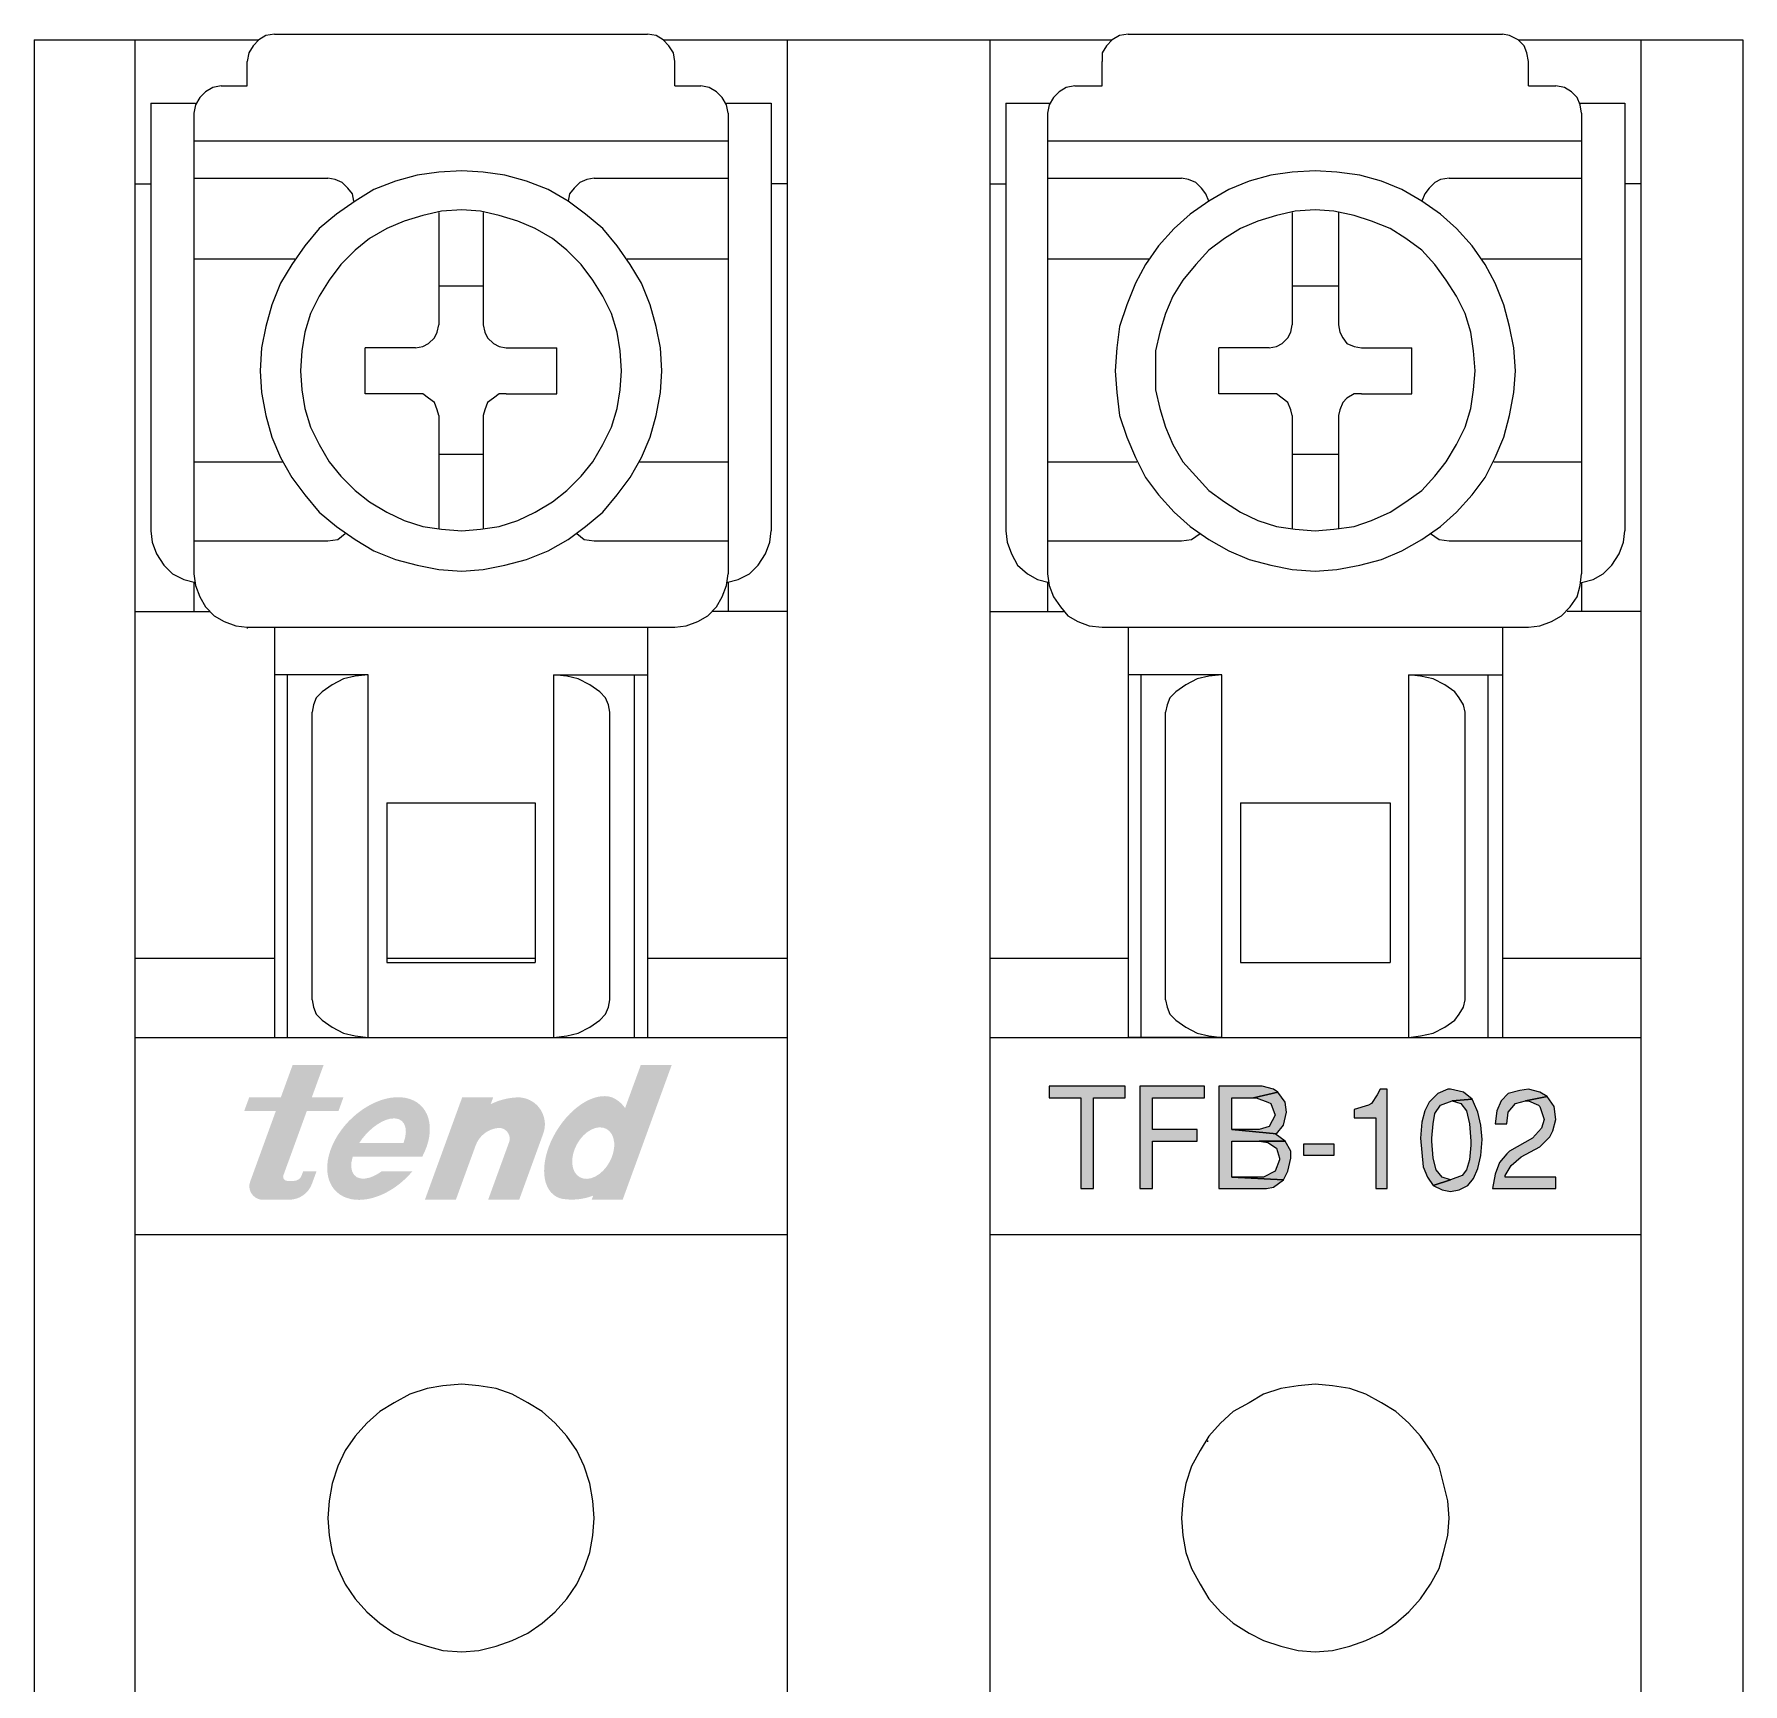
# Model space of a CAD drawing. Header units: inches. Extents: x 103.9 to 132.6, y 15.4 to 69.1.
# Drawn here: x 103.86 to 132.6, y 41.32 to 69.08 of the extents above; entities that cross this region are included whole.
import ezdxf

# ---------------------------------------------------------------- set-up
doc = ezdxf.new("R2010")
doc.units = ezdxf.units.IN
doc.header["$MEASUREMENT"] = 0

msp = doc.modelspace()

# ---------------------------------------------------------------- hatches: boundary and pattern name
at = {"transparency": 33554560}
h = msp.add_hatch(color=0, dxfattribs=at)
edge = h.paths.add_edge_path(flags=0)
edge.add_line((109.059, 51.19), (108.977, 50.963))
edge.add_line((108.977, 50.963), (108.444, 50.963))
edge.add_line((108.444, 50.963), (108.049, 49.877))
edge.add_spline(control_points=[(108.049, 49.877), (108.036, 49.841), (108.054, 49.802), (108.09, 49.79)], knot_values=[0, 0, 0, 0, 1, 1, 1, 1], degree=3, periodic=0)
edge.add_spline(control_points=[(108.09, 49.79), (108.097, 49.787), (108.105, 49.785), (108.113, 49.785)], knot_values=[0, 0, 0, 0, 1, 1, 1, 1], degree=3, periodic=0)
edge.add_line((108.113, 49.785), (108.228, 49.785))
edge.add_spline(control_points=[(108.228, 49.785), (108.286, 49.785), (108.337, 49.821), (108.356, 49.875)], knot_values=[0, 0, 0, 0, 1, 1, 1, 1], degree=3, periodic=0)
edge.add_line((108.356, 49.875), (108.381, 49.944))
edge.add_line((108.381, 49.944), (108.606, 49.944))
edge.add_line((108.606, 49.944), (108.53, 49.737))
edge.add_spline(control_points=[(108.53, 49.737), (108.472, 49.575), (108.318, 49.468), (108.147, 49.468)], knot_values=[0, 0, 0, 0, 1, 1, 1, 1], degree=3, periodic=0)
edge.add_line((108.147, 49.468), (107.703, 49.468))
edge.add_spline(control_points=[(107.703, 49.468), (107.676, 49.468), (107.65, 49.473), (107.625, 49.482)], knot_values=[0, 0, 0, 0, 1, 1, 1, 1], degree=3, periodic=0)
edge.add_spline(control_points=[(107.625, 49.482), (107.508, 49.525), (107.447, 49.655), (107.49, 49.772)], knot_values=[0, 0, 0, 0, 1, 1, 1, 1], degree=3, periodic=0)
edge.add_line((107.49, 49.772), (107.923, 50.963))
edge.add_line((107.923, 50.963), (107.391, 50.963))
edge.add_line((107.391, 50.963), (107.474, 51.19))
edge.add_line((107.474, 51.19), (108.006, 51.19))
edge.add_line((108.006, 51.19), (108.204, 51.733))
edge.add_line((108.204, 51.733), (108.725, 51.733))
edge.add_line((108.725, 51.733), (108.527, 51.19))
edge.add_line((108.527, 51.19), (109.059, 51.19))
edge = h.paths.add_edge_path(flags=0)
edge.add_line((110.43, 49.468), (111.057, 51.19))
edge.add_line((111.057, 51.19), (111.578, 51.19))
edge.add_line((111.578, 51.19), (111.537, 51.076))
edge.add_spline(control_points=[(111.537, 51.076), (111.68, 51.146), (111.836, 51.185), (111.995, 51.19)], knot_values=[0, 0, 0, 0, 1, 1, 1, 1], degree=3, periodic=0)
edge.add_spline(control_points=[(111.995, 51.19), (112.048, 51.19), (112.1, 51.18), (112.15, 51.162)], knot_values=[0, 0, 0, 0, 1, 1, 1, 1], degree=3, periodic=0)
edge.add_spline(control_points=[(112.15, 51.162), (112.385, 51.077), (112.506, 50.817), (112.421, 50.582)], knot_values=[0, 0, 0, 0, 1, 1, 1, 1], degree=3, periodic=0)
edge.add_line((112.421, 50.582), (112.016, 49.468))
edge.add_line((112.016, 49.468), (111.494, 49.468))
edge.add_line((111.494, 49.468), (111.845, 50.433))
edge.add_spline(control_points=[(111.845, 50.433), (111.88, 50.527), (111.831, 50.631), (111.737, 50.665)], knot_values=[0, 0, 0, 0, 1, 1, 1, 1], degree=3, periodic=0)
edge.add_spline(control_points=[(111.737, 50.665), (111.71, 50.675), (111.682, 50.678), (111.653, 50.674)], knot_values=[0, 0, 0, 0, 1, 1, 1, 1], degree=3, periodic=0)
edge.add_spline(control_points=[(111.653, 50.674), (111.484, 50.654), (111.341, 50.54), (111.283, 50.38)], knot_values=[0, 0, 0, 0, 1, 1, 1, 1], degree=3, periodic=0)
edge.add_line((111.283, 50.38), (110.951, 49.468))
edge.add_line((110.951, 49.468), (110.43, 49.468))
edge = h.paths.add_edge_path(flags=0)
edge.add_spline(control_points=[(109.215, 50.193), (109.133, 49.923), (109.261, 49.765), (109.501, 49.84)], knot_values=[0, 0, 0, 0, 1, 1, 1, 1], degree=3, periodic=0)
edge.add_spline(control_points=[(109.501, 49.84), (109.565, 49.86), (109.632, 49.896), (109.699, 49.944)], knot_values=[0, 0, 0, 0, 1, 1, 1, 1], degree=3, periodic=0)
edge.add_line((109.699, 49.944), (110.218, 49.944))
edge.add_spline(control_points=[(110.218, 49.944), (109.933, 49.606), (109.521, 49.417), (109.199, 49.476)], knot_values=[0, 0, 0, 0, 1, 1, 1, 1], degree=3, periodic=0)
edge.add_spline(control_points=[(109.199, 49.476), (108.792, 49.552), (108.664, 49.994), (108.913, 50.465)], knot_values=[0, 0, 0, 0, 1, 1, 1, 1], degree=3, periodic=0)
edge.add_spline(control_points=[(108.913, 50.465), (109.162, 50.936), (109.693, 51.257), (110.1, 51.182)], knot_values=[0, 0, 0, 0, 1, 1, 1, 1], degree=3, periodic=0)
edge.add_spline(control_points=[(110.1, 51.182), (110.507, 51.107), (110.635, 50.664), (110.386, 50.193)], knot_values=[0, 0, 0, 0, 1, 1, 1, 1], degree=3, periodic=0)
edge.add_line((110.386, 50.193), (109.215, 50.193))
edge = h.paths.add_edge_path(flags=0)
edge.add_line((110.069, 50.42), (109.323, 50.42))
edge.add_spline(control_points=[(109.323, 50.42), (109.458, 50.628), (109.663, 50.791), (109.838, 50.829)], knot_values=[0, 0, 0, 0, 1, 1, 1, 1], degree=3, periodic=0)
edge.add_spline(control_points=[(109.838, 50.829), (110.069, 50.879), (110.173, 50.695), (110.069, 50.42)], knot_values=[0, 0, 0, 0, 1, 1, 1, 1], degree=3, periodic=0)
edge = h.paths.add_edge_path(flags=0)
edge.add_spline(control_points=[(113.797, 51.009), (113.764, 51.058), (113.722, 51.101), (113.674, 51.136)], knot_values=[0, 0, 0, 0, 1, 1, 1, 1], degree=3, periodic=0)
edge.add_spline(control_points=[(113.674, 51.136), (113.428, 51.33), (112.987, 51.133), (112.689, 50.695)], knot_values=[0, 0, 0, 0, 1, 1, 1, 1], degree=3, periodic=0)
edge.add_spline(control_points=[(112.689, 50.695), (112.391, 50.257), (112.35, 49.744), (112.596, 49.549)], knot_values=[0, 0, 0, 0, 1, 1, 1, 1], degree=3, periodic=0)
edge.add_spline(control_points=[(112.596, 49.549), (112.637, 49.517), (112.685, 49.495), (112.738, 49.483)], knot_values=[0, 0, 0, 0, 1, 1, 1, 1], degree=3, periodic=0)
edge.add_line((112.738, 49.483), (112.739, 49.483))
edge.add_spline(control_points=[(112.739, 49.483), (112.915, 49.454), (113.095, 49.473), (113.261, 49.536)], knot_values=[0, 0, 0, 0, 1, 1, 1, 1], degree=3, periodic=0)
edge.add_line((113.261, 49.536), (113.236, 49.468))
edge.add_line((113.236, 49.468), (113.757, 49.468))
edge.add_line((113.757, 49.468), (114.581, 51.733))
edge.add_line((114.581, 51.733), (114.061, 51.733))
edge.add_line((114.061, 51.733), (113.797, 51.009))
edge = h.paths.add_edge_path(flags=0)
edge.add_spline(control_points=[(113.036, 49.846), (113.187, 49.762), (113.41, 49.876), (113.535, 50.1)], knot_values=[0, 0, 0, 0, 1, 1, 1, 1], degree=3, periodic=0)
edge.add_spline(control_points=[(113.535, 50.1), (113.659, 50.325), (113.637, 50.574), (113.486, 50.658)], knot_values=[0, 0, 0, 0, 1, 1, 1, 1], degree=3, periodic=0)
edge.add_spline(control_points=[(113.486, 50.658), (113.335, 50.742), (113.112, 50.628), (112.988, 50.403)], knot_values=[0, 0, 0, 0, 1, 1, 1, 1], degree=3, periodic=0)
edge.add_spline(control_points=[(112.988, 50.403), (112.864, 50.179), (112.885, 49.93), (113.036, 49.846)], knot_values=[0, 0, 0, 0, 1, 1, 1, 1], degree=3, periodic=0)
for points in [[(122.212, 51.376), (120.929, 51.376), (120.929, 51.182), (121.462, 51.182), (121.462, 49.657), (121.68, 49.657), (121.68, 51.182), (122.212, 51.182)], [(123.544, 51.376), (122.455, 51.376), (122.455, 49.657), (122.672, 49.657), (122.672, 50.455), (123.423, 50.455), (123.423, 50.649), (122.672, 50.649), (122.672, 51.182), (123.544, 51.182)], [(124.513, 51.376), (123.786, 51.376), (123.786, 49.657), (124.586, 49.657), (124.707, 49.681), (124.876, 49.802), (124.004, 49.85), (124.004, 50.455), (124.465, 50.455), (124.9, 50.455), (124.731, 50.577), (124.755, 50.577), (124.004, 50.649), (124.004, 51.182), (124.368, 51.182), (124.779, 51.279), (124.707, 51.327)], [(124.779, 51.279), (124.368, 51.182), (124.416, 51.182), (124.61, 51.109), (124.658, 51.085), (124.731, 50.891), (124.634, 50.698), (124.465, 50.649), (124.004, 50.649), (124.755, 50.577), (124.876, 50.722), (124.925, 50.94), (124.9, 51.109)], [(126.619, 51.327), (126.498, 51.327), (126.45, 51.231), (126.353, 51.085), (126.304, 51.061), (126.062, 50.988), (126.062, 50.843), (126.426, 50.843), (126.426, 49.657), (126.619, 49.657)], [(127.685, 51.327), (127.636, 51.327), (127.467, 51.255), (127.322, 51.109), (127.249, 50.964), (127.201, 50.77), (127.176, 50.504), (127.201, 50.262), (127.225, 50.02), (127.297, 49.85), (127.394, 49.705), (127.685, 49.802), (127.54, 49.85), (127.443, 49.971), (127.394, 50.165), (127.37, 50.455), (127.37, 50.504), (127.394, 50.746), (127.418, 50.916), (127.515, 51.061), (127.709, 51.134), (128.048, 51.158), (127.903, 51.279)], [(129.307, 51.206), (128.944, 51.134), (128.993, 51.134), (129.162, 51.061), (129.186, 51.037), (129.259, 50.819), (129.211, 50.673), (129.065, 50.504), (128.678, 50.286), (128.629, 50.238), (128.508, 50.092), (128.436, 49.899), (128.387, 49.657), (129.453, 49.657), (129.453, 49.85), (128.605, 49.85), (128.605, 49.874), (128.702, 50.044), (128.872, 50.189), (129.186, 50.359), (129.211, 50.383), (129.356, 50.528), (129.404, 50.625), (129.453, 50.819), (129.428, 51.037)], [(128.993, 51.327), (128.847, 51.303), (128.654, 51.255), (128.533, 51.134), (128.46, 50.964), (128.436, 50.746), (128.629, 50.746), (128.654, 50.94), (128.775, 51.085), (128.944, 51.134), (129.307, 51.206), (129.186, 51.279)], [(128.048, 51.158), (127.709, 51.134), (127.854, 51.085), (127.951, 50.964), (128, 50.746), (128.024, 50.455), (128.024, 50.383), (128, 50.141), (127.951, 49.971), (127.879, 49.874), (127.685, 49.802), (127.394, 49.705), (127.54, 49.633), (127.685, 49.608), (127.83, 49.633), (127.975, 49.705), (128.072, 49.826), (128.145, 49.995), (128.194, 50.213), (128.218, 50.48), (128.194, 50.722), (128.145, 50.94), (128.072, 51.109)], [(124.9, 50.455), (124.465, 50.455), (124.61, 50.431), (124.755, 50.334), (124.804, 50.165), (124.804, 50.141), (124.731, 49.947), (124.537, 49.85), (124.004, 49.85), (124.876, 49.802), (124.949, 49.947), (124.997, 50.165), (124.997, 50.286)], [(125.723, 50.213), (125.215, 50.213), (125.215, 50.407), (125.723, 50.407)]]:
    msp.add_hatch(color=0, dxfattribs=at).paths.add_polyline_path(points, flags=0)

# ---------------------------------------------------------------- linework, layer by layer
at = {"color": 0, "lineweight": 13, "flags": 128}
for points in [[(107.901, 69.077), (107.756, 69.053), (107.635, 68.981), (107.538, 68.884), (107.465, 68.763), (107.441, 68.617)], [(107.901, 69.077), (114.173, 69.077)], [(114.633, 68.617), (114.609, 68.763), (114.536, 68.884), (114.439, 68.981), (114.318, 69.053), (114.173, 69.077)], [(122.261, 69.077), (122.115, 69.053), (121.994, 68.981), (121.897, 68.884), (121.825, 68.763), (121.825, 68.617)], [(122.261, 69.077), (128.557, 69.077)], [(128.993, 68.617), (128.968, 68.763), (128.92, 68.884), (128.823, 68.981), (128.678, 69.053), (128.557, 69.077)], [(103.857, 68.981), (103.857, 68.956)], [(103.857, 68.981), (103.857, 68.956)], [(103.857, 68.981), (107.635, 68.981)], [(103.857, 68.981), (103.857, 19.242)], [(105.552, 68.981), (105.552, 19.242)], [(114.439, 68.981), (118.216, 68.981)], [(116.522, 68.981), (116.522, 19.242)], [(118.216, 68.981), (121.994, 68.981)], [(119.936, 68.981), (119.936, 19.242)], [(128.823, 68.981), (132.601, 68.981)], [(130.882, 68.981), (130.882, 19.242)], [(132.601, 68.981), (132.601, 19.242)], [(107.441, 68.206), (107.441, 68.617)], [(114.633, 68.206), (114.633, 68.617)], [(121.825, 68.206), (121.825, 68.617)], [(128.993, 68.206), (128.993, 68.617)], [(107.005, 68.206), (106.86, 68.182), (106.738, 68.109), (106.642, 68.012), (106.569, 67.891), (106.545, 67.746)], [(107.005, 68.206), (107.441, 68.206)], [(114.633, 68.206), (115.069, 68.206)], [(115.529, 67.746), (115.505, 67.891), (115.432, 68.012), (115.335, 68.109), (115.214, 68.182), (115.069, 68.206)], [(121.365, 68.206), (121.219, 68.182), (121.098, 68.109), (121.002, 68.012), (120.929, 67.891), (120.905, 67.746)], [(121.365, 68.206), (121.825, 68.206)], [(128.993, 68.206), (129.453, 68.206)], [(129.889, 67.746), (129.864, 67.891), (129.816, 68.012), (129.719, 68.109), (129.598, 68.182), (129.453, 68.206)], [(105.818, 67.915), (106.569, 67.915)], [(105.818, 67.915), (105.818, 60.723)], [(115.505, 67.915), (116.255, 67.915)], [(116.255, 67.915), (116.255, 60.723)], [(120.202, 67.915), (120.953, 67.915)], [(120.202, 67.915), (120.202, 60.723)], [(129.864, 67.915), (130.615, 67.915)], [(130.615, 67.915), (130.615, 60.723)], [(106.545, 67.746), (106.545, 59.997)], [(115.529, 67.746), (115.529, 59.997)], [(120.905, 67.746), (120.905, 59.997)], [(129.889, 67.746), (129.889, 59.997)], [(106.545, 67.285), (115.529, 67.285)], [(120.905, 67.285), (129.889, 67.285)], [(111.049, 60.045), (111.412, 60.069), (111.775, 60.142), (112.138, 60.239), (112.502, 60.384), (112.841, 60.578), (113.131, 60.796), (113.422, 61.038), (113.664, 61.328), (113.882, 61.619), (114.076, 61.958), (114.221, 62.297), (114.318, 62.66), (114.391, 63.048), (114.415, 63.411), (114.391, 63.799), (114.318, 64.162), (114.221, 64.525), (114.076, 64.888), (113.882, 65.203), (113.664, 65.518), (113.422, 65.808), (113.131, 66.05), (112.841, 66.268), (112.502, 66.462), (112.138, 66.607), (111.775, 66.704), (111.412, 66.753), (111.049, 66.777), (110.662, 66.753), (110.298, 66.704), (109.935, 66.607), (109.572, 66.462), (109.257, 66.268), (108.942, 66.05), (108.652, 65.808), (108.409, 65.518), (108.192, 65.203), (107.998, 64.888), (107.853, 64.525), (107.756, 64.162), (107.683, 63.799), (107.659, 63.411), (107.683, 63.048), (107.756, 62.66), (107.853, 62.297), (107.998, 61.958), (108.192, 61.619), (108.409, 61.328), (108.652, 61.038), (108.942, 60.796), (109.257, 60.578), (109.572, 60.384), (109.935, 60.239), (110.298, 60.142), (110.662, 60.069), (111.049, 60.045)], [(125.408, 60.045), (125.772, 60.069), (126.159, 60.142), (126.522, 60.239), (126.862, 60.384), (127.201, 60.578), (127.515, 60.796), (127.782, 61.038), (128.048, 61.328), (128.266, 61.619), (128.436, 61.958), (128.581, 62.297), (128.678, 62.66), (128.75, 63.048), (128.775, 63.411), (128.75, 63.799), (128.678, 64.162), (128.581, 64.525), (128.436, 64.888), (128.266, 65.203), (128.048, 65.518), (127.782, 65.808), (127.515, 66.05), (127.201, 66.268), (126.862, 66.462), (126.522, 66.607), (126.159, 66.704), (125.772, 66.753), (125.408, 66.777), (125.021, 66.753), (124.658, 66.704), (124.295, 66.607), (123.956, 66.462), (123.617, 66.268), (123.302, 66.05), (123.036, 65.808), (122.769, 65.518), (122.551, 65.203), (122.382, 64.888), (122.236, 64.525), (122.115, 64.162), (122.067, 63.799), (122.043, 63.411), (122.067, 63.048), (122.115, 62.66), (122.236, 62.297), (122.382, 61.958), (122.551, 61.619), (122.769, 61.328), (123.036, 61.038), (123.302, 60.796), (123.617, 60.578), (123.956, 60.384), (124.295, 60.239), (124.658, 60.142), (125.021, 60.069), (125.408, 60.045)], [(105.552, 66.559), (105.818, 66.559)], [(106.545, 66.656), (108.797, 66.656)], [(109.233, 66.268), (109.209, 66.389), (109.136, 66.486), (109.039, 66.583), (108.918, 66.632), (108.797, 66.656)], [(113.277, 66.656), (113.156, 66.632), (113.034, 66.583), (112.938, 66.486), (112.865, 66.389), (112.841, 66.268)], [(113.277, 66.656), (115.529, 66.656)], [(116.522, 66.559), (116.255, 66.559)], [(119.936, 66.559), (120.202, 66.559)], [(120.905, 66.656), (123.157, 66.656)], [(123.617, 66.268), (123.568, 66.389), (123.496, 66.486), (123.399, 66.583), (123.278, 66.632), (123.157, 66.656)], [(127.661, 66.656), (127.515, 66.632), (127.418, 66.583), (127.322, 66.486), (127.249, 66.389), (127.201, 66.268)], [(127.661, 66.656), (129.889, 66.656)], [(130.882, 66.559), (130.615, 66.559)], [(111.049, 60.723), (111.363, 60.747), (111.678, 60.796), (111.993, 60.893), (112.284, 61.038), (112.574, 61.207), (112.816, 61.401), (113.059, 61.643), (113.252, 61.885), (113.422, 62.176), (113.567, 62.467), (113.664, 62.782), (113.713, 63.096), (113.737, 63.411), (113.713, 63.75), (113.664, 64.065), (113.567, 64.379), (113.422, 64.67), (113.252, 64.936), (113.059, 65.203), (112.816, 65.445), (112.574, 65.639), (112.284, 65.808), (111.993, 65.929), (111.678, 66.026), (111.363, 66.099), (111.049, 66.123), (110.71, 66.099), (110.395, 66.026), (110.08, 65.929), (109.79, 65.808), (109.499, 65.639), (109.257, 65.445), (109.015, 65.203), (108.821, 64.936), (108.652, 64.67), (108.506, 64.379), (108.409, 64.065), (108.361, 63.75), (108.337, 63.411), (108.361, 63.096), (108.409, 62.782), (108.506, 62.467), (108.652, 62.176), (108.821, 61.885), (109.015, 61.643), (109.257, 61.401), (109.499, 61.207), (109.79, 61.038), (110.08, 60.893), (110.395, 60.796), (110.71, 60.747), (111.049, 60.723)], [(125.408, 60.723), (125.723, 60.747), (126.062, 60.796), (126.353, 60.893), (126.668, 61.038), (126.934, 61.207), (127.201, 61.401), (127.418, 61.643), (127.612, 61.885), (127.782, 62.176), (127.927, 62.467), (128.024, 62.782), (128.072, 63.096), (128.097, 63.411), (128.072, 63.75), (128.024, 64.065), (127.927, 64.379), (127.782, 64.67), (127.612, 64.936), (127.418, 65.203), (127.201, 65.445), (126.934, 65.639), (126.668, 65.808), (126.353, 65.929), (126.062, 66.026), (125.723, 66.099), (125.408, 66.123), (125.07, 66.099), (124.755, 66.026), (124.44, 65.929), (124.15, 65.808), (123.883, 65.639), (123.617, 65.445), (123.399, 65.203), (123.181, 64.936), (123.011, 64.67), (122.89, 64.379), (122.793, 64.065), (122.721, 63.75), (122.721, 63.411), (122.721, 63.096), (122.793, 62.782), (122.89, 62.467), (123.011, 62.176), (123.181, 61.885), (123.399, 61.643), (123.617, 61.401), (123.883, 61.207), (124.15, 61.038), (124.44, 60.893), (124.755, 60.796), (125.07, 60.747), (125.408, 60.723)], [(110.662, 66.075), (110.662, 64.186)], [(111.412, 66.075), (111.412, 64.186)], [(125.021, 66.075), (125.021, 64.186)], [(125.796, 66.075), (125.796, 64.186)], [(106.545, 65.3), (108.24, 65.3)], [(113.834, 65.3), (115.529, 65.3)], [(120.905, 65.3), (122.624, 65.3)], [(128.194, 65.3), (129.889, 65.3)], [(111.412, 64.84), (110.662, 64.84)], [(125.796, 64.84), (125.021, 64.84)], [(110.274, 63.799), (110.395, 63.823), (110.492, 63.871), (110.589, 63.968), (110.637, 64.065), (110.662, 64.186)], [(111.412, 64.186), (111.436, 64.065), (111.485, 63.968), (111.582, 63.871), (111.678, 63.823), (111.799, 63.799)], [(124.634, 63.799), (124.755, 63.823), (124.852, 63.871), (124.949, 63.968), (124.997, 64.065), (125.021, 64.186)], [(125.796, 64.186), (125.82, 64.065), (125.869, 63.968), (125.941, 63.871), (126.062, 63.823), (126.183, 63.799)], [(109.427, 63.024), (109.427, 63.799)], [(110.274, 63.799), (109.427, 63.799)], [(111.799, 63.799), (112.647, 63.799)], [(112.647, 63.024), (112.647, 63.799)], [(124.634, 63.799), (123.786, 63.799)], [(123.786, 63.024), (123.786, 63.799)], [(126.183, 63.799), (127.031, 63.799)], [(127.031, 63.024), (127.031, 63.799)], [(110.274, 63.024), (109.427, 63.024)], [(110.662, 62.66), (110.637, 62.757), (110.589, 62.878), (110.492, 62.951), (110.395, 63.024), (110.274, 63.024)], [(111.799, 63.024), (111.678, 63.024), (111.582, 62.951), (111.485, 62.878), (111.436, 62.757), (111.412, 62.66)], [(111.799, 63.024), (112.647, 63.024)], [(124.634, 63.024), (123.786, 63.024)], [(125.021, 62.66), (124.997, 62.757), (124.949, 62.878), (124.852, 62.951), (124.755, 63.024), (124.634, 63.024)], [(126.183, 63.024), (126.062, 63.024), (125.941, 62.951), (125.869, 62.878), (125.82, 62.757), (125.796, 62.66)], [(126.183, 63.024), (127.031, 63.024)], [(110.662, 62.66), (110.662, 60.747)], [(111.412, 62.66), (111.412, 60.747)], [(125.021, 62.66), (125.021, 60.747)], [(125.796, 62.66), (125.796, 60.747)], [(106.545, 61.885), (108.046, 61.885)], [(111.412, 62.007), (110.662, 62.007)], [(114.027, 61.885), (115.529, 61.885)], [(120.905, 61.885), (122.406, 61.885)], [(125.796, 62.007), (125.021, 62.007)], [(128.411, 61.885), (129.889, 61.885)], [(105.818, 60.723), (105.842, 60.529), (105.915, 60.336), (106.036, 60.142), (106.182, 59.997), (106.375, 59.9), (106.569, 59.851)], [(108.797, 60.554), (108.966, 60.578), (109.088, 60.675)], [(112.986, 60.675), (113.107, 60.578), (113.277, 60.554)], [(115.505, 59.851), (115.698, 59.9), (115.892, 59.997), (116.037, 60.142), (116.158, 60.336), (116.231, 60.529), (116.255, 60.723)], [(120.202, 60.723), (120.226, 60.529), (120.299, 60.336), (120.396, 60.142), (120.565, 59.997), (120.735, 59.9), (120.929, 59.851)], [(123.157, 60.554), (123.326, 60.578), (123.472, 60.675)], [(127.346, 60.675), (127.491, 60.578), (127.661, 60.554)], [(129.889, 59.851), (130.082, 59.9), (130.252, 59.997), (130.397, 60.142), (130.518, 60.336), (130.591, 60.529), (130.615, 60.723)], [(106.545, 60.554), (108.797, 60.554)], [(113.277, 60.554), (115.529, 60.554)], [(120.905, 60.554), (123.157, 60.554)], [(127.661, 60.554), (129.889, 60.554)], [(106.545, 59.997), (106.569, 59.803), (106.642, 59.609), (106.738, 59.44), (106.884, 59.294), (107.053, 59.197), (107.247, 59.125), (107.441, 59.101)], [(106.545, 59.851), (106.545, 59.367)], [(114.633, 59.101), (114.827, 59.125), (115.02, 59.197), (115.19, 59.294), (115.335, 59.44), (115.432, 59.609), (115.505, 59.803), (115.529, 59.997)], [(115.529, 59.851), (115.529, 59.367)], [(120.905, 59.997), (120.929, 59.803), (121.002, 59.609), (121.123, 59.44), (121.244, 59.294), (121.413, 59.197), (121.607, 59.125), (121.825, 59.101)], [(120.905, 59.851), (120.905, 59.367)], [(128.993, 59.101), (129.186, 59.125), (129.38, 59.197), (129.55, 59.294), (129.695, 59.44), (129.816, 59.609), (129.864, 59.803), (129.889, 59.997)], [(129.889, 59.851), (129.889, 59.367)], [(105.552, 59.367), (106.811, 59.367)], [(116.522, 59.367), (115.262, 59.367)], [(119.936, 59.367), (121.171, 59.367)], [(130.882, 59.367), (129.646, 59.367)], [(107.441, 59.101), (107.441, 59.076)], [(107.441, 59.101), (114.633, 59.101)], [(107.901, 59.101), (107.901, 52.199)], [(114.173, 59.101), (114.173, 52.199)], [(121.825, 59.101), (128.993, 59.101)], [(122.261, 59.101), (122.261, 52.199)], [(128.557, 59.101), (128.557, 52.199)], [(109.475, 58.301), (107.901, 58.301)], [(108.119, 52.199), (108.119, 58.301)], [(109.475, 58.301), (109.257, 58.277), (109.063, 58.229), (108.87, 58.132), (108.7, 58.011)], [(109.475, 52.199), (109.475, 58.301)], [(113.373, 58.011), (113.204, 58.132), (113.01, 58.229), (112.816, 58.277), (112.599, 58.301)], [(112.599, 58.301), (114.173, 58.301)], [(112.599, 52.199), (112.599, 58.301)], [(113.955, 52.199), (113.955, 58.301)], [(123.835, 58.301), (122.261, 58.301)], [(122.479, 52.199), (122.479, 58.301)], [(123.835, 58.301), (123.617, 58.277), (123.423, 58.229), (123.229, 58.132), (123.06, 58.011)], [(123.835, 52.199), (123.835, 58.301)], [(127.757, 58.011), (127.588, 58.132), (127.394, 58.229), (127.176, 58.277), (126.983, 58.301)], [(126.983, 58.301), (128.557, 58.301)], [(126.983, 52.199), (126.983, 58.301)], [(128.314, 52.199), (128.314, 58.301)], [(108.7, 58.011), (108.603, 57.914), (108.555, 57.793), (108.531, 57.672)], [(113.543, 57.672), (113.519, 57.793), (113.47, 57.914), (113.373, 58.011)], [(123.06, 58.011), (122.963, 57.914), (122.915, 57.793), (122.89, 57.672)], [(127.927, 57.672), (127.903, 57.793), (127.83, 57.914), (127.757, 58.011)], [(108.531, 52.829), (108.531, 57.672)], [(113.543, 52.829), (113.543, 57.672)], [(122.89, 52.829), (122.89, 57.672)], [(127.927, 52.829), (127.927, 57.672)], [(109.79, 56.146), (112.284, 56.146)], [(109.79, 56.146), (109.79, 53.458)], [(112.284, 56.146), (112.284, 53.458)], [(124.15, 56.146), (124.15, 53.458)], [(124.15, 56.146), (126.668, 56.146)], [(126.668, 56.146), (126.668, 53.458)], [(105.552, 53.531), (107.901, 53.531)], [(109.79, 53.531), (112.284, 53.531)], [(114.173, 53.531), (116.522, 53.531)], [(119.936, 53.531), (122.261, 53.531)], [(128.557, 53.531), (130.882, 53.531)], [(109.79, 53.458), (112.284, 53.458)], [(124.15, 53.458), (126.668, 53.458)], [(108.531, 52.829), (108.555, 52.708), (108.603, 52.587), (108.7, 52.49)], [(113.373, 52.49), (113.47, 52.587), (113.519, 52.708), (113.543, 52.829)], [(122.89, 52.829), (122.915, 52.708), (122.963, 52.587), (123.06, 52.49)], [(127.757, 52.49), (127.83, 52.587), (127.903, 52.708), (127.927, 52.829)], [(108.7, 52.49), (108.87, 52.369), (109.063, 52.272), (109.257, 52.223), (109.475, 52.199)], [(112.599, 52.199), (112.816, 52.223), (113.01, 52.272), (113.204, 52.369), (113.373, 52.49)], [(123.06, 52.49), (123.229, 52.369), (123.423, 52.272), (123.617, 52.223), (123.835, 52.199)], [(126.983, 52.199), (127.176, 52.223), (127.394, 52.272), (127.588, 52.369), (127.757, 52.49)], [(105.552, 52.199), (116.522, 52.199)], [(105.552, 52.199), (116.522, 52.199)], [(112.599, 52.199), (114.173, 52.199)], [(119.936, 52.199), (130.882, 52.199)], [(119.936, 52.199), (130.882, 52.199)], [(123.835, 52.199), (122.261, 52.199)], [(126.983, 52.199), (128.557, 52.199)], [(122.212, 51.376), (120.929, 51.376), (120.929, 51.182), (121.462, 51.182), (121.462, 49.657), (121.68, 49.657), (121.68, 51.182), (122.212, 51.182), (122.212, 51.376), (122.212, 51.376)], [(123.544, 51.376), (122.455, 51.376), (122.455, 49.657), (122.672, 49.657), (122.672, 50.455), (123.423, 50.455), (123.423, 50.649), (122.672, 50.649), (122.672, 51.182), (123.544, 51.182), (123.544, 51.376), (123.544, 51.376)], [(124.513, 51.376), (123.786, 51.376), (123.786, 49.657), (124.586, 49.657), (124.707, 49.681), (124.876, 49.802), (124.004, 49.85), (124.004, 50.455), (124.465, 50.455), (124.9, 50.455), (124.731, 50.577), (124.755, 50.577), (124.004, 50.649), (124.004, 51.182), (124.368, 51.182), (124.779, 51.279), (124.707, 51.327), (124.513, 51.376), (124.513, 51.376)], [(124.779, 51.279), (124.368, 51.182), (124.416, 51.182), (124.61, 51.109), (124.658, 51.085), (124.731, 50.891), (124.731, 50.891), (124.634, 50.698), (124.465, 50.649), (124.004, 50.649), (124.755, 50.577), (124.876, 50.722), (124.925, 50.94), (124.9, 51.109), (124.779, 51.279), (124.779, 51.279)], [(126.619, 51.327), (126.498, 51.327), (126.45, 51.231), (126.353, 51.085), (126.304, 51.061), (126.062, 50.988), (126.062, 50.843), (126.426, 50.843), (126.426, 49.657), (126.619, 49.657), (126.619, 51.327), (126.619, 51.327)], [(127.685, 51.327), (127.636, 51.327), (127.467, 51.255), (127.322, 51.109), (127.249, 50.964), (127.201, 50.77), (127.176, 50.504), (127.201, 50.262), (127.225, 50.02), (127.297, 49.85), (127.394, 49.705), (127.685, 49.802), (127.685, 49.802), (127.54, 49.85), (127.443, 49.971), (127.394, 50.165), (127.37, 50.455), (127.37, 50.504), (127.394, 50.746), (127.418, 50.916), (127.515, 51.061), (127.709, 51.134), (128.048, 51.158), (127.903, 51.279), (127.685, 51.327), (127.685, 51.327)], [(129.307, 51.206), (128.944, 51.134), (128.993, 51.134), (129.162, 51.061), (129.186, 51.037), (129.259, 50.819), (129.211, 50.673), (129.065, 50.504), (128.678, 50.286), (128.629, 50.238), (128.508, 50.092), (128.436, 49.899), (128.387, 49.657), (129.453, 49.657), (129.453, 49.85), (128.605, 49.85), (128.605, 49.874), (128.702, 50.044), (128.872, 50.189), (129.186, 50.359), (129.211, 50.383), (129.356, 50.528), (129.404, 50.625), (129.453, 50.819), (129.453, 50.819), (129.428, 51.037), (129.307, 51.206), (129.307, 51.206)], [(128.993, 51.327), (128.847, 51.303), (128.654, 51.255), (128.533, 51.134), (128.46, 50.964), (128.436, 50.746), (128.629, 50.746), (128.654, 50.94), (128.775, 51.085), (128.944, 51.134), (129.307, 51.206), (129.186, 51.279), (128.993, 51.327), (128.993, 51.327)], [(128.048, 51.158), (127.709, 51.134), (127.709, 51.134), (127.854, 51.085), (127.951, 50.964), (128, 50.746), (128.024, 50.455), (128.024, 50.383), (128, 50.141), (127.951, 49.971), (127.879, 49.874), (127.685, 49.802), (127.394, 49.705), (127.54, 49.633), (127.685, 49.608), (127.83, 49.633), (127.975, 49.705), (128.072, 49.826), (128.145, 49.995), (128.194, 50.213), (128.218, 50.48), (128.194, 50.722), (128.145, 50.94), (128.072, 51.109), (128.048, 51.158), (128.048, 51.158)], [(124.9, 50.455), (124.465, 50.455), (124.61, 50.431), (124.755, 50.334), (124.804, 50.165), (124.804, 50.141), (124.731, 49.947), (124.731, 49.947), (124.537, 49.85), (124.004, 49.85), (124.876, 49.802), (124.949, 49.947), (124.997, 50.165), (124.997, 50.286), (124.9, 50.455), (124.9, 50.455)], [(125.723, 50.213), (125.215, 50.213), (125.215, 50.407), (125.723, 50.407), (125.723, 50.213), (125.723, 50.213)], [(105.552, 48.882), (116.522, 48.882)], [(119.936, 48.882), (130.882, 48.882)], [(111.049, 41.859), (111.339, 41.884), (111.63, 41.956), (111.896, 42.053), (112.163, 42.174), (112.405, 42.344), (112.623, 42.537), (112.816, 42.755), (112.986, 42.997), (113.107, 43.263), (113.204, 43.53), (113.252, 43.821), (113.277, 44.111), (113.252, 44.402), (113.204, 44.692), (113.107, 44.983), (112.986, 45.249), (112.816, 45.491), (112.623, 45.709), (112.405, 45.903), (112.163, 46.048), (111.896, 46.194), (111.63, 46.291), (111.339, 46.339), (111.049, 46.363), (110.734, 46.339), (110.468, 46.291), (110.177, 46.194), (109.911, 46.048), (109.669, 45.903), (109.451, 45.709), (109.257, 45.491), (109.088, 45.249), (108.966, 44.983), (108.87, 44.692), (108.821, 44.402), (108.797, 44.111), (108.821, 43.821), (108.87, 43.53), (108.966, 43.263), (109.088, 42.997), (109.257, 42.755), (109.451, 42.537), (109.669, 42.344), (109.911, 42.174), (110.177, 42.053), (110.468, 41.956), (110.734, 41.884), (111.049, 41.859)], [(125.408, 41.859), (125.699, 41.884), (125.99, 41.956), (126.256, 42.053), (126.522, 42.174), (126.765, 42.344), (126.983, 42.537), (127.176, 42.755), (127.346, 42.997), (127.491, 43.263), (127.564, 43.53), (127.636, 43.821), (127.661, 44.111), (127.636, 44.402), (127.564, 44.692), (127.491, 44.983), (127.346, 45.249), (127.176, 45.491), (126.983, 45.709), (126.765, 45.903), (126.522, 46.048), (126.256, 46.194), (125.99, 46.291), (125.699, 46.339), (125.408, 46.363), (125.118, 46.339), (124.828, 46.291), (124.537, 46.194), (124.295, 46.048), (124.029, 45.903), (123.811, 45.709), (123.617, 45.491), (123.472, 45.249), (123.326, 44.983), (123.229, 44.692), (123.181, 44.402), (123.157, 44.111), (123.181, 43.821), (123.229, 43.53), (123.326, 43.263), (123.472, 42.997), (123.617, 42.755), (123.811, 42.537), (124.029, 42.344), (124.295, 42.174), (124.537, 42.053), (124.828, 41.956), (125.118, 41.884), (125.408, 41.859)], [(123.593, 45.419), (123.593, 45.395)]]:
    msp.add_lwpolyline(points, dxfattribs=at)

doc.saveas('drawing.dxf')
